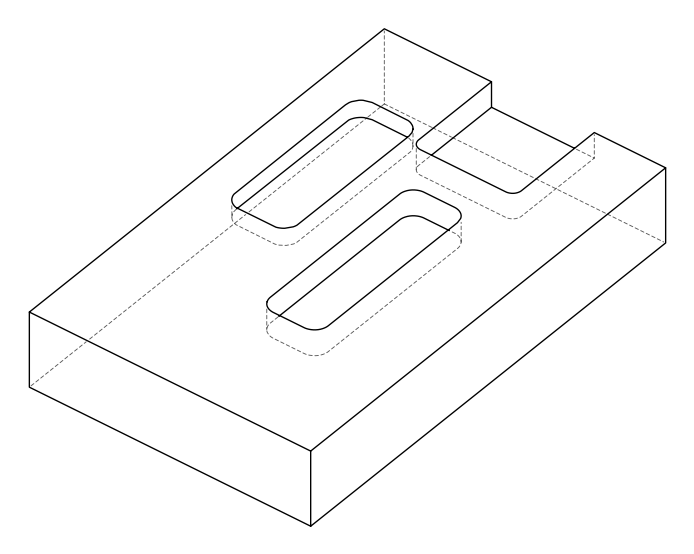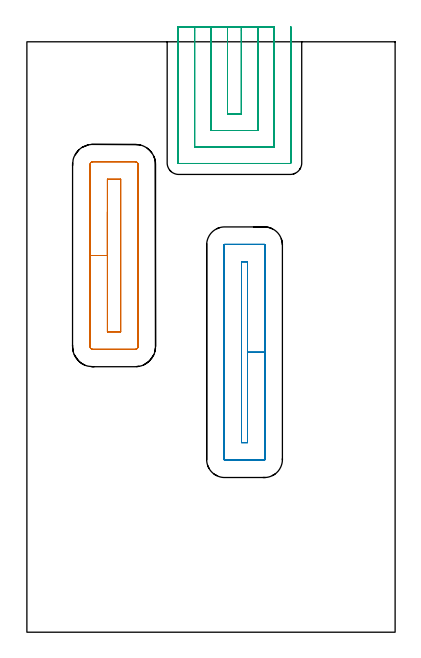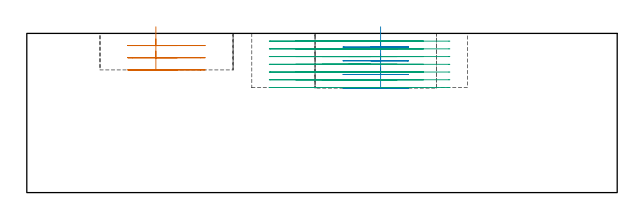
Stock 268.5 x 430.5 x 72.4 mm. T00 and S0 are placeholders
(PLAN: 3 operations, 1 tool changes, 25.8 min)
(1 MILL_RECTANGULAR_POCKET | POCKET_RECTANGULAR_STRAIGHT | UGT0201_109 | Follow Part, ap 6.35, ae 75% | 3.98 min | 159753 mm3)
(2 MILL_RECTANGULAR_POCKET_1 | POCKET_RECTANGULAR_STRAIGHT_1 | UGT0201_109 | Follow Part, ap 6.35, ae 75% | 5.86 min | 247510 mm3)
(3 MILL_SLOT | SLOT_PARTIAL_RECTANGULAR | UGT0201_008 | Follow Part, ap 4, ae 75% | 15.97 min | 232663 mm3)
(TOOL UGT0201_109 | End Mill 25.4 mm | D25.4 FL25 Z2)
(TOOL UGT0201_008 | End Mill 16 mm | D16 FL32 Z4)
(OP 1 MILL_RECTANGULAR_POCKET)
G17 G21 G94 G90
T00 M6
G54
G17 G0 G90 X58.7 Y306.497 S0 M3
G43 Z82.4 H0
Z75.4
G94 G1 Y274.65 Z66.867 F250.
Y219. F500.
X68.4
Y330.3
X58.7
Y274.65
X46.
Y208.3
G3 X48. Y206.3 R2.
G1 X79.1
G3 X81.1 Y208.3 R2.
G1 Y341.
G3 X79.1 Y343. R2.
G1 X48.
G3 X46. Y341. R2.
G1 Y274.65
Y273.65
G0 X58.7 Y306.497 Z69.867
G1 Y274.65 Z61.333 F250.
Y219. F500.
X68.4
Y330.3
X58.7
Y274.65
X46.
Y208.3
G3 X48. Y206.3 R2.
G1 X79.1
G3 X81.1 Y208.3 R2.
G1 Y341.
G3 X79.1 Y343. R2.
G1 X48.
G3 X46. Y341. R2.
G1 Y274.65
Y273.65
G0 X58.7 Y306.497 Z64.333
G1 Y274.65 Z55.8 F250.
Y219. F500.
X68.4
Y330.3
X58.7
Y274.65
X46.
Y208.3
G3 X48. Y206.3 R2.
G1 X79.1
G3 X81.1 Y208.3 R2.
G1 Y341.
G3 X79.1 Y343. R2.
G1 X48.
G3 X46. Y341. R2.
G1 Y274.65
Y273.65
G0 Z82.4
M5
M2
(OP 2 MILL_RECTANGULAR_POCKET_1)
G17 G21 G94 G90
T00 M6
G54
G17 G0 G90 X160.9 Y169.722 S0 M3
G43 Z82.4 H0
Z75.4
G94 G1 Y204.15 Z66.175 F250.
Y270.1 F500.
X156.5
Y138.2
X160.9
Y204.15
X173.6
Y282.4
G3 X173.2 Y282.8 R0.4
G1 X144.2
G3 X143.8 Y282.4 R0.4
G1 Y125.9
G3 X144.2 Y125.5 R0.4
G1 X173.2
G3 X173.6 Y125.9 R0.4
G1 Y204.15
Y205.15
G0 X160.9 Y169.722 Z69.175
G1 Y204.15 Z59.95 F250.
Y270.1 F500.
X156.5
Y138.2
X160.9
Y204.15
X173.6
Y282.4
G3 X173.2 Y282.8 R0.4
G1 X144.2
G3 X143.8 Y282.4 R0.4
G1 Y125.9
G3 X144.2 Y125.5 R0.4
G1 X173.2
G3 X173.6 Y125.9 R0.4
G1 Y204.15
Y205.15
G0 X160.9 Y169.722 Z62.95
G1 Y204.15 Z53.725 F250.
Y270.1 F500.
X156.5
Y138.2
X160.9
Y204.15
X173.6
Y282.4
G3 X173.2 Y282.8 R0.4
G1 X144.2
G3 X143.8 Y282.4 R0.4
G1 Y125.9
G3 X144.2 Y125.5 R0.4
G1 X173.2
G3 X173.6 Y125.9 R0.4
G1 Y204.15
Y205.15
G0 X160.9 Y169.722 Z56.725
G1 Y204.15 Z47.5 F250.
Y270.1 F500.
X156.5
Y138.2
X160.9
Y204.15
X173.6
Y282.4
G3 X173.2 Y282.8 R0.4
G1 X144.2
G3 X143.8 Y282.4 R0.4
G1 Y125.9
G3 X144.2 Y125.5 R0.4
G1 X173.2
G3 X173.6 Y125.9 R0.4
G1 Y204.15
Y205.15
G0 Z82.4
M5
M2
(OP 3 MILL_SLOT)
G17 G21 G94 G90
T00 M6
G54
G17 G0 G90 X146.3 Y441.5 S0 M3
G43 Z82.4 H0
Z68.886
G94 G1 Y438.5 F250.
Y377.8 F500.
X156.4
Y438.5
Y441.5 F250.
X134.3
Y438.5
Y365.8 F500.
X168.4
Y438.5
Y441.5 F250.
X122.3
Y438.5
Y353.8 F500.
X180.4
Y438.5
Y441.5 F250.
X110.3
Y438.5
Y342.2 F500.
G3 X110.7 Y341.8 R0.4
G1 X192.
G3 X192.4 Y342.2 R0.4
G1 Y438.5
Y441.5 F250.
G0 X146.3 Z65.371
G1 Y438.5
Y377.8 F500.
X156.4
Y438.5
Y441.5 F250.
X134.3
Y438.5
Y365.8 F500.
X168.4
Y438.5
Y441.5 F250.
X122.3
Y438.5
Y353.8 F500.
X180.4
Y438.5
Y441.5 F250.
X110.3
Y438.5
Y342.2 F500.
G3 X110.7 Y341.8 R0.4
G1 X192.
G3 X192.4 Y342.2 R0.4
G1 Y438.5
Y441.5 F250.
G0 X146.3 Z61.857
G1 Y438.5
Y377.8 F500.
X156.4
Y438.5
Y441.5 F250.
X134.3
Y438.5
Y365.8 F500.
X168.4
Y438.5
Y441.5 F250.
X122.3
Y438.5
Y353.8 F500.
X180.4
Y438.5
Y441.5 F250.
X110.3
Y438.5
Y342.2 F500.
G3 X110.7 Y341.8 R0.4
G1 X192.
G3 X192.4 Y342.2 R0.4
G1 Y438.5
Y441.5 F250.
G0 X146.3 Z58.343
G1 Y438.5
Y377.8 F500.
X156.4
Y438.5
Y441.5 F250.
X134.3
Y438.5
Y365.8 F500.
X168.4
Y438.5
Y441.5 F250.
X122.3
Y438.5
Y353.8 F500.
X180.4
Y438.5
Y441.5 F250.
X110.3
Y438.5
Y342.2 F500.
G3 X110.7 Y341.8 R0.4
G1 X192.
G3 X192.4 Y342.2 R0.4
G1 Y438.5
Y441.5 F250.
G0 X146.3 Z54.829
G1 Y438.5
Y377.8 F500.
X156.4
Y438.5
Y441.5 F250.
X134.3
Y438.5
Y365.8 F500.
X168.4
Y438.5
Y441.5 F250.
X122.3
Y438.5
Y353.8 F500.
X180.4
Y438.5
Y441.5 F250.
X110.3
Y438.5
Y342.2 F500.
G3 X110.7 Y341.8 R0.4
G1 X192.
G3 X192.4 Y342.2 R0.4
G1 Y438.5
Y441.5 F250.
G0 X146.3 Z51.314
G1 Y438.5
Y377.8 F500.
X156.4
Y438.5
Y441.5 F250.
X134.3
Y438.5
Y365.8 F500.
X168.4
Y438.5
Y441.5 F250.
X122.3
Y438.5
Y353.8 F500.
X180.4
Y438.5
Y441.5 F250.
X110.3
Y438.5
Y342.2 F500.
G3 X110.7 Y341.8 R0.4
G1 X192.
G3 X192.4 Y342.2 R0.4
G1 Y438.5
Y441.5 F250.
G0 X146.3 Z47.8
G1 Y438.5
Y377.8 F500.
X156.4
Y438.5
Y441.5 F250.
X134.3
Y438.5
Y365.8 F500.
X168.4
Y438.5
Y441.5 F250.
X122.3
Y438.5
Y353.8 F500.
X180.4
Y438.5
Y441.5 F250.
X110.3
Y438.5
Y342.2 F500.
G3 X110.7 Y341.8 R0.4
G1 X192.
G3 X192.4 Y342.2 R0.4
G1 Y438.5
Y441.5 F250.
G0 Z82.4
M5
M2
